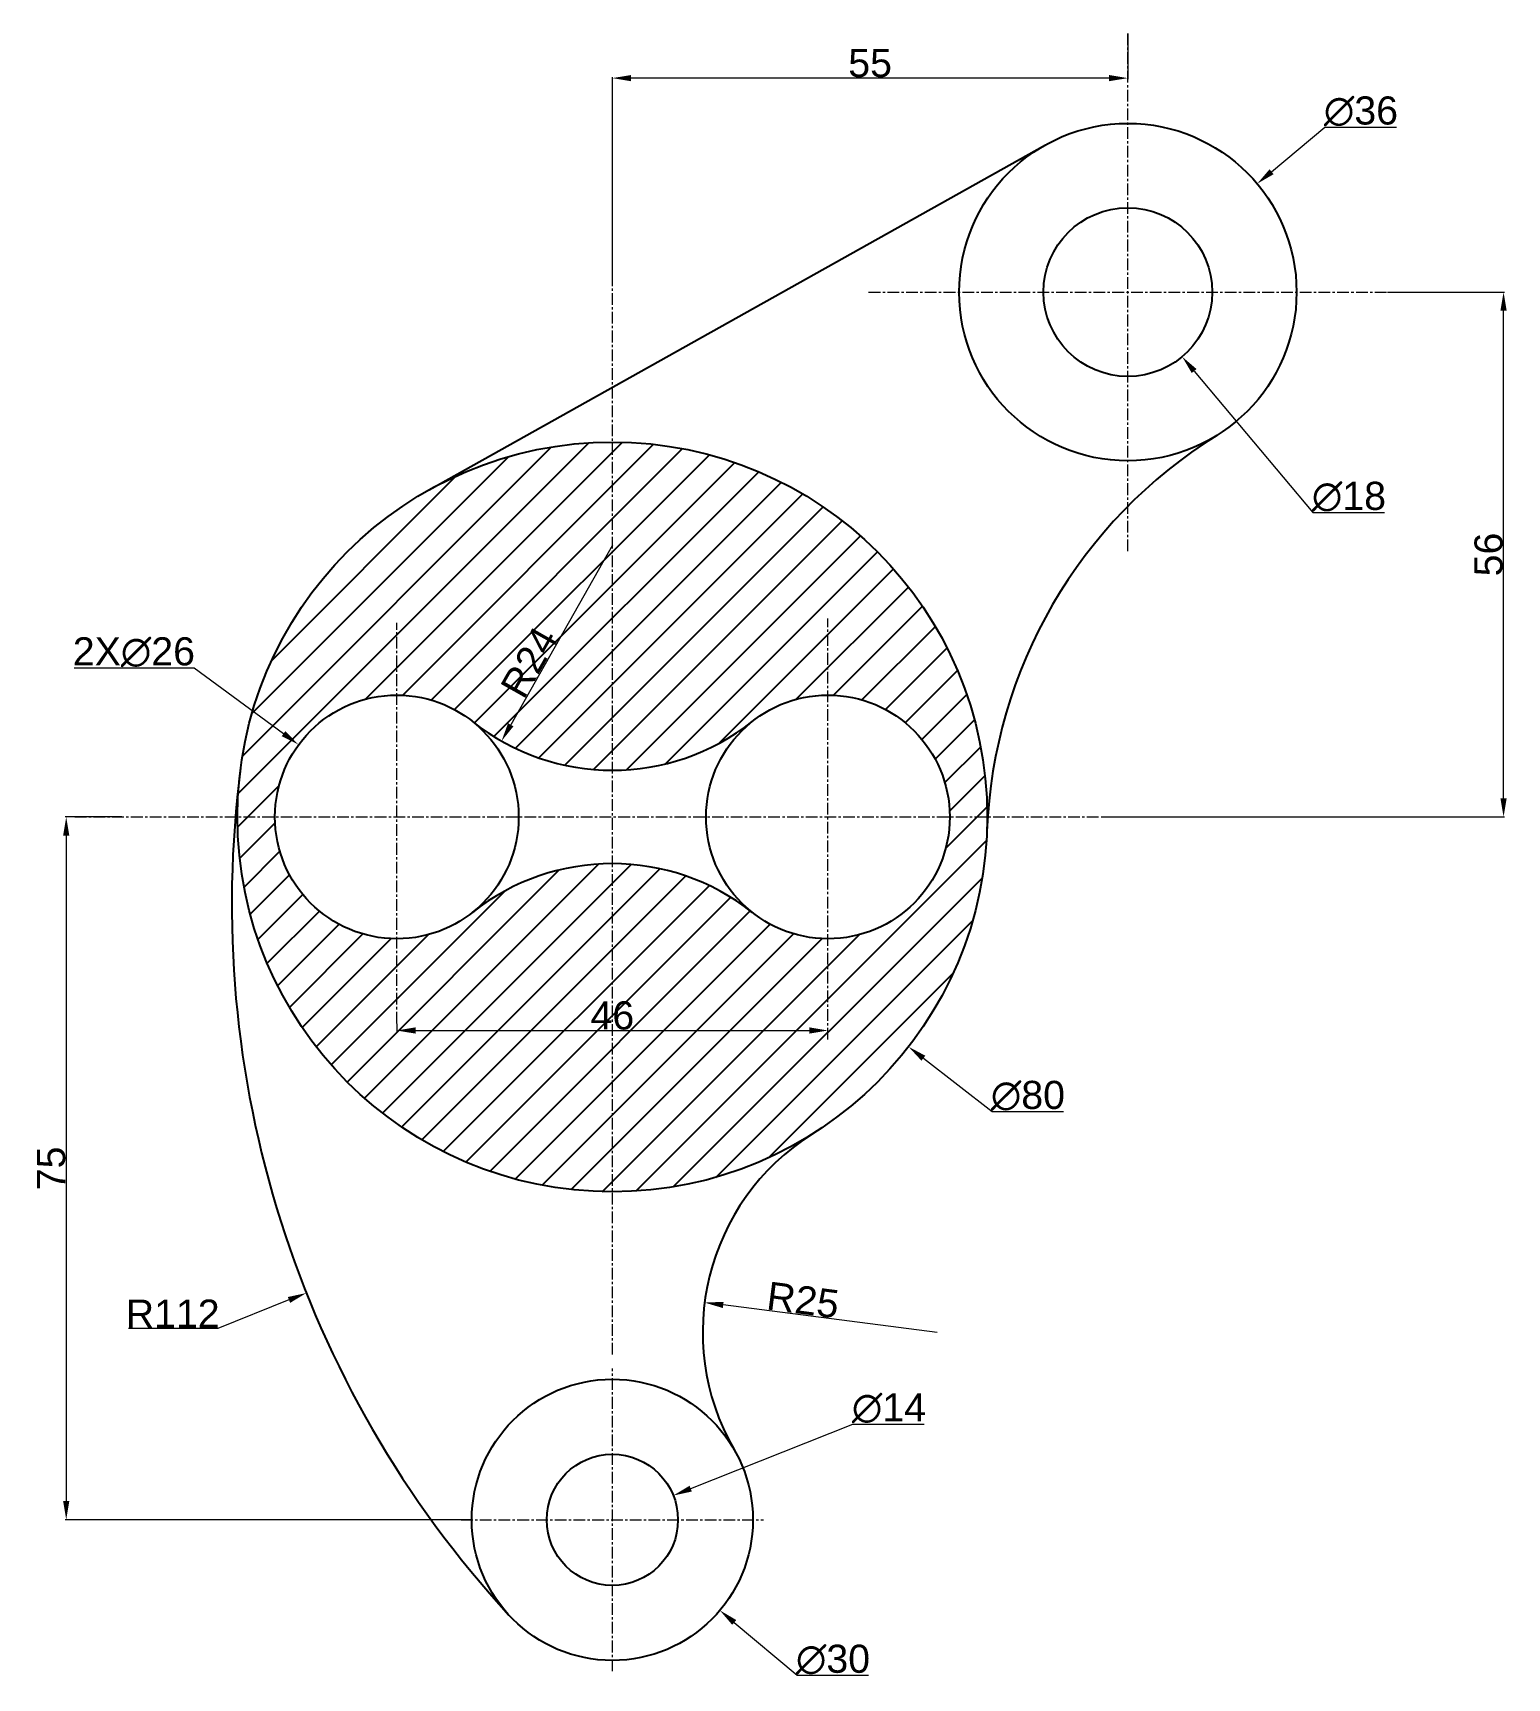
# Model space of a CAD drawing. Header units: millimetres. Extents: x -62 to 95, y -92 to 84.
import ezdxf

# ---------------------------------------------------------------- set-up
doc = ezdxf.new("R2010")
doc.units = ezdxf.units.MM
doc.header["$MEASUREMENT"] = 0
doc.linetypes.add('CENTER', pattern=[2, 1.25, -0.25, 0.25, -0.25])
doc.layers.add('AM_5', color=3, linetype='Continuous', lineweight=15)
doc.layers.add('AM_7', color=4, linetype='CENTER', lineweight=15)
doc.styles.get("Standard").update_dxf_attribs({"font": 'arial.ttf'})
doc.dimstyles.new('AM_ANSI$0', dxfattribs={"dimtxt": 3, "dimasz": 2, "dimexe": 0.1, "dimexo": 0.05, "dimgap": 0.06, "dimtad": 1, "dimtoh": 1, "dimdec": 3, "dimzin": 9, "dimdsep": 46, "dimtxsty": 'Standard', "dimcen": 0, "dimclrd": 256, "dimclre": 256, "dimclrt": 2, "dimadec": 0, "dimazin": 2, "dimtp": 0.1, "dimtm": 0.1, "dimtfac": 0.71, "dimtdec": 3, "dimtofl": 0, "dimtmove": 0, "dimatfit": 3, "dimfxl": 1, "dimtolj": 1, "dimtzin": 7, "dimlwd": -1, "dimlwe": -1, "dimarcsym": 1})
doc.dimstyles.new('AM_ANSI$3', dxfattribs={"dimtxt": 3, "dimasz": 2, "dimexe": 0.1, "dimexo": 0.05, "dimgap": 0.06, "dimtad": 1, "dimtoh": 1, "dimdec": 3, "dimzin": 9, "dimdsep": 46, "dimtxsty": 'Standard', "dimcen": 0, "dimclrd": 256, "dimclre": 256, "dimclrt": 2, "dimadec": 0, "dimazin": 2, "dimtp": 0.1, "dimtm": 0.1, "dimtfac": 0.71, "dimtdec": 3, "dimtofl": 0, "dimtmove": 0, "dimatfit": 0, "dimfxl": 1, "dimtolj": 1, "dimtzin": 7, "dimlwd": -1, "dimlwe": -1, "dimarcsym": 1})
doc.dimstyles.new('AM_ANSI$4', dxfattribs={"dimtxt": 3, "dimasz": 2, "dimexe": 0.1, "dimexo": 0.05, "dimgap": 0.06, "dimtad": 1, "dimtoh": 1, "dimdec": 3, "dimzin": 9, "dimdsep": 46, "dimtxsty": 'Standard', "dimcen": 0, "dimclrd": 256, "dimclre": 256, "dimclrt": 2, "dimadec": 0, "dimazin": 2, "dimtp": 0.1, "dimtm": 0.1, "dimtfac": 0.71, "dimtdec": 3, "dimtofl": 0, "dimtmove": 0, "dimatfit": 0, "dimfxl": 1, "dimtolj": 1, "dimtzin": 7, "dimlwd": -1, "dimlwe": -1, "dimarcsym": 1})

# ---------------------------------------------------------------- blocks, each defined once
blk = doc.blocks.new('*D4')
at = {"layer": 'AM_5', "transparency": 16777216}
blk.add_line((0, 28.98), (-10.84, 9.84), dxfattribs=at)
blk.add_solid([(-11.13, 10), (-10.55, 9.67), (-11.82, 8.1)], dxfattribs=at)
at = {"layer": 'Defpoints', "color": 0, "transparency": 16777216}
for p in [(0, 28.98), (-11.82, 8.1)]:
    blk.add_point(p, dxfattribs=at)
at = {"layer": 'AM_5', "color": 2, "transparency": 16777216, "insert": (-8.87, 16.5), "char_height": 3, "attachment_point": 5, "rotation": 60.4823}
blk.add_mtext('\\A1;R24', dxfattribs=at)
blk = doc.blocks.new('*D5')
at = {"layer": 'AM_5', "transparency": 16777216}
blk.add_line((34.64, -55), (11.83, -52.07), dxfattribs=at)
blk.add_solid([(11.87, -51.74), (11.79, -52.4), (9.84, -51.82)], dxfattribs=at)
at = {"layer": 'Defpoints', "color": 0, "transparency": 16777216}
for p in [(9.84, -51.82), (34.64, -55)]:
    blk.add_point(p, dxfattribs=at)
at = {"layer": 'AM_5', "color": 2, "transparency": 16777216, "insert": (20.34, -51.56), "char_height": 3, "attachment_point": 5, "rotation": 352.687}
blk.add_mtext('\\A1;R25', dxfattribs=at)
blk = doc.blocks.new('*D6')
at = {"layer": 'AM_5', "transparency": 16777216}
for p, q in [((-34.51, -51.54), (-42.11, -54.57)), ((-42.11, -54.57), (-51.64, -54.57))]:
    blk.add_line(p, q, dxfattribs=at)
blk.add_solid([(-34.63, -51.23), (-34.38, -51.85), (-32.65, -50.8)], dxfattribs=at)
at = {"layer": 'Defpoints', "color": 0, "transparency": 16777216}
for p in [(71.39, -9.33), (-32.65, -50.8)]:
    blk.add_point(p, dxfattribs=at)
at = {"layer": 'AM_5', "color": 2, "transparency": 16777216, "insert": (-46.91, -53), "char_height": 3, "attachment_point": 5}
blk.add_mtext('\\A1;R112', dxfattribs=at)
blk = doc.blocks.new('*D7')
at = {"layer": 'AM_5', "transparency": 16777216}
for p, q in [((-44.62, 15.89), (-57.41, 15.89)), ((-35.09, 8.88), (-44.62, 15.89))]:
    blk.add_line(p, q, dxfattribs=at)
blk.add_solid([(-34.89, 9.15), (-35.28, 8.62), (-33.47, 7.7)], dxfattribs=at)
at = {"layer": 'Defpoints', "color": 0, "transparency": 16777216}
for p in [(-33.47, 7.7), (-12.53, -7.7)]:
    blk.add_point(p, dxfattribs=at)
at = {"layer": 'AM_5', "color": 2, "transparency": 16777216, "insert": (-51.05, 17.57), "char_height": 3, "attachment_point": 5}
blk.add_mtext('\\A1;2X∅26', dxfattribs=at)
blk = doc.blocks.new('*D8')
at = {"layer": 'AM_5', "transparency": 16777216}
for p, q in [((70.33, 68.84), (76.03, 73.61)), ((76.03, 73.61), (83.65, 73.61))]:
    blk.add_line(p, q, dxfattribs=at)
blk.add_solid([(70.12, 69.1), (70.55, 68.58), (68.8, 67.56)], dxfattribs=at)
at = {"layer": 'Defpoints', "color": 0, "transparency": 16777216}
for p in [(68.8, 67.56), (41.2, 44.44)]:
    blk.add_point(p, dxfattribs=at)
at = {"layer": 'AM_5', "color": 2, "transparency": 16777216, "insert": (79.87, 75.28), "char_height": 3, "attachment_point": 5}
blk.add_mtext('\\A1;∅36', dxfattribs=at)
blk = doc.blocks.new('*D9')
at = {"layer": 'AM_5', "transparency": 16777216}
for p, q in [((62.07, 47.58), (74.75, 32.49)), ((74.75, 32.49), (82.38, 32.49))]:
    blk.add_line(p, q, dxfattribs=at)
blk.add_solid([(62.33, 47.79), (61.82, 47.36), (60.79, 49.11)], dxfattribs=at)
at = {"layer": 'Defpoints', "color": 0, "transparency": 16777216}
for p in [(49.21, 62.89), (60.79, 49.11)]:
    blk.add_point(p, dxfattribs=at)
at = {"layer": 'AM_5', "color": 2, "transparency": 16777216, "insert": (78.59, 34.16), "char_height": 3, "attachment_point": 5}
blk.add_mtext('\\A1;∅18', dxfattribs=at)
blk = doc.blocks.new('*D10')
at = {"layer": 'AM_5', "transparency": 16777216}
for p, q in [((13, -85.95), (19.71, -91.59)), ((19.71, -91.59), (27.32, -91.59))]:
    blk.add_line(p, q, dxfattribs=at)
blk.add_solid([(13.22, -85.69), (12.79, -86.2), (11.47, -84.66)], dxfattribs=at)
at = {"layer": 'Defpoints', "color": 0, "transparency": 16777216}
for p in [(-11.47, -65.34), (11.47, -84.66)]:
    blk.add_point(p, dxfattribs=at)
at = {"layer": 'AM_5', "color": 2, "transparency": 16777216, "insert": (23.54, -89.92), "char_height": 3, "attachment_point": 5}
blk.add_mtext('\\A1;∅30', dxfattribs=at)
blk = doc.blocks.new('*D11')
at = {"layer": 'AM_5', "transparency": 16777216}
for p, q in [((8.36, -71.67), (25.67, -64.78)), ((25.67, -64.78), (33.28, -64.78))]:
    blk.add_line(p, q, dxfattribs=at)
blk.add_solid([(8.24, -71.36), (8.48, -71.98), (6.5, -72.41)], dxfattribs=at)
at = {"layer": 'Defpoints', "color": 0, "transparency": 16777216}
for p in [(6.5, -72.41), (-6.5, -77.59)]:
    blk.add_point(p, dxfattribs=at)
at = {"layer": 'AM_5', "color": 2, "transparency": 16777216, "insert": (29.51, -63.1), "char_height": 3, "attachment_point": 5}
blk.add_mtext('\\A1;∅14', dxfattribs=at)
blk = doc.blocks.new('*D12')
at = {"layer": 'AM_5', "transparency": 16777216}
for p, q in [((33.18, -25.75), (40.51, -31.43)), ((40.51, -31.43), (48.12, -31.43))]:
    blk.add_line(p, q, dxfattribs=at)
blk.add_solid([(33.39, -25.48), (32.98, -26.01), (31.6, -24.52)], dxfattribs=at)
at = {"layer": 'Defpoints', "color": 0, "transparency": 16777216}
for p in [(-31.6, 24.52), (31.6, -24.52)]:
    blk.add_point(p, dxfattribs=at)
at = {"layer": 'AM_5', "color": 2, "transparency": 16777216, "insert": (44.34, -29.76), "char_height": 3, "attachment_point": 5}
blk.add_mtext('\\A1;∅80', dxfattribs=at)
blk = doc.blocks.new('*D14')
at = {"layer": 'AM_5', "transparency": 16777216}
for p, q in [((55, 83.6), (55, 78.73)), ((0, 57.41), (0, 78.93)), ((53, 78.83), (2, 78.83))]:
    blk.add_line(p, q, dxfattribs=at)
for points in [[(2, 79.16), (2, 78.5), (0, 78.83)], [(53, 79.16), (53, 78.5), (55, 78.83)]]:
    blk.add_solid(points, dxfattribs=at)
at = {"layer": 'Defpoints', "color": 0, "transparency": 16777216}
for p in [(55, 83.65), (0, 78.83), (0, 57.36)]:
    blk.add_point(p, dxfattribs=at)
at = {"layer": 'AM_5', "color": 2, "transparency": 16777216, "insert": (27.5, 80.42), "char_height": 3, "attachment_point": 5}
blk.add_mtext('\\A1;55', dxfattribs=at)
blk = doc.blocks.new('*D15')
at = {"layer": 'AM_5', "transparency": 16777216}
for p, q in [((82.7, 56), (95.19, 56)), ((95.09, 2), (95.09, 54)), ((52.38, 0), (95.19, 0))]:
    blk.add_line(p, q, dxfattribs=at)
for points in [[(94.75, 54), (95.42, 54), (95.09, 56)], [(94.75, 2), (95.42, 2), (95.09, 0)]]:
    blk.add_solid(points, dxfattribs=at)
at = {"layer": 'Defpoints', "color": 0, "transparency": 16777216}
for p in [(82.65, 56), (95.09, 56), (52.33, 0)]:
    blk.add_point(p, dxfattribs=at)
at = {"layer": 'AM_5', "color": 2, "transparency": 16777216, "insert": (93.5, 28), "char_height": 3, "attachment_point": 5, "rotation": 90}
blk.add_mtext('\\A1;56', dxfattribs=at)
blk = doc.blocks.new('*D16')
at = {"layer": 'AM_5', "transparency": 16777216}
for p, q in [((-52.34, 0), (-58.37, 0)), ((-58.27, -2), (-58.27, -73)), ((-15.05, -75), (-58.37, -75))]:
    blk.add_line(p, q, dxfattribs=at)
for points in [[(-58.6, -2), (-57.94, -2), (-58.27, 0)], [(-58.6, -73), (-57.94, -73), (-58.27, -75)]]:
    blk.add_solid(points, dxfattribs=at)
at = {"layer": 'Defpoints', "color": 0, "transparency": 16777216}
for p in [(-52.29, 0), (-58.27, -75), (-15, -75)]:
    blk.add_point(p, dxfattribs=at)
at = {"layer": 'AM_5', "color": 2, "transparency": 16777216, "insert": (-59.86, -37.5), "char_height": 3, "attachment_point": 5, "rotation": 90}
blk.add_mtext('\\A1;75', dxfattribs=at)
blk = doc.blocks.new('*D17')
at = {"layer": 'AM_5', "transparency": 16777216}
for p, q in [((-23, -22.08), (-23, -22.89)), ((-21, -22.79), (21, -22.79)), ((23, -23.71), (23, -22.69))]:
    blk.add_line(p, q, dxfattribs=at)
for points in [[(-21, -22.45), (-21, -23.12), (-23, -22.79)], [(21, -22.45), (21, -23.12), (23, -22.79)]]:
    blk.add_solid(points, dxfattribs=at)
at = {"layer": 'Defpoints', "color": 0, "transparency": 16777216}
for p in [(-23, -22.03), (23, -22.79), (23, -23.76)]:
    blk.add_point(p, dxfattribs=at)
at = {"layer": 'AM_5', "color": 2, "transparency": 16777216, "insert": (0, -21.2), "char_height": 3, "attachment_point": 5}
blk.add_mtext('\\A1;46', dxfattribs=at)

msp = doc.modelspace()

# ---------------------------------------------------------------- hatches: boundary and pattern name
h = msp.add_hatch()
h.set_pattern_fill('ANSI31', color=256, scale=20)
h.paths.add_polyline_path([(0, -4.9828, 0.16929286), (-14.9189, -10.1831, -0.62750953), (-36, 0), (-40, 0, 0.41421356), (0, -40)])
h.paths.add_polyline_path([(40, 0), (36, 0, -0.62750953), (14.9189, -10.1831, 0.16929286), (0, -4.9828), (0, -40, 0.41421356)])
h.paths.add_polyline_path([(0, 40), (0, 4.9828, 0.16929286), (14.9189, 10.1831, -0.62750953), (36, 0), (40, 0, 0.41421356)])
h.paths.add_polyline_path([(0, 40, 0.41421356), (-40, 0), (-36, 0, -0.62750953), (-14.9189, 10.1831, 0.16929286), (0, 4.9828)])
h.paths.add_polyline_path([(-3.0113, -24.309), (3.1504, -24.309), (3.1504, -18.1268), (-3.0113, -18.1268)], flags=9)
h.paths.add_polyline_path([(-8.4323, 10.8989), (-3.9053, 18.8945), (-9.285, 21.9404), (-13.812, 13.9447)], flags=24)
at = {"layer": 'AM_7'}
h = msp.add_hatch(dxfattribs=at)
h.set_pattern_fill('ANSI31', color=256, scale=10)
h.paths.add_polyline_path([(40, 0, 1), (-40, 0, 1)], flags=17)
h.paths.add_polyline_path([(-14.9189, -10.1831, -0.62750953), (-36, 0, -0.62750953), (-14.9189, 10.1831, 0.34857594), (14.9189, 10.1831, -0.62750953), (36, 0, -0.62750953), (14.9189, -10.1831, 0.34857594)], flags=0)
edge = h.paths.add_edge_path(flags=17)
edge.add_arc((0, 0), 40, 0, 360)

# ---------------------------------------------------------------- linework, layer by layer
msp.add_line((-19.5382, 34.9036), (46.2078, 71.7066))
for centre, radius in [((55, 56), 18), ((55, 56), 9), ((0, 0), 40), ((-23, 0), 13), ((23, 0), 13), ((0, -75), 15), ((0, -75), 7)]:
    msp.add_circle(centre, radius)
for centre, radius, start, end in [((91.9348, -3.4628), 52, 121.846147, 177.842952), ((0, 28.9828), 24, 231.565349, 308.434651), ((71.3925, -9.3333), 112, 172.551809, 222.607782), ((0, -28.9828), 24, 51.565349, 128.434651), ((34.641, -55), 25, 122.204228, 210)]:
    msp.add_arc(centre, radius, start, end)
for p, q in [((55, 28.3452), (55, 83.6548)), ((0, -57.3635), (0, 57.3635)), ((27.3452, 56), (82.6548, 56)), ((23, -23.7587), (23, 21.1752)), ((-23, -22.0305), (-23, 20.7144)), ((-57.3635, 0), (57.3635, 0)), ((0, -91.1408), (0, -58.8592)), ((-16.1408, -75), (16.1408, -75))]:
    msp.add_line(p, q, dxfattribs=at)

# ---------------------------------------------------------------- dimensions: what is measured, and where the dimension line sits
at = {"layer": 'AM_5'}
for base, p1, p2, picture, middle in [((0, 78.8315), (55, 83.6548), (0, 57.3635), '*D14', (27.5, 80.4171)), ((23, -22.7881), (-23, -22.0305), (23, -23.7587), '*D17', (0, -21.1964))]:
    dim = msp.add_linear_dim(base=base, p1=p1, p2=p2, dimstyle='AM_ANSI$0', override={"dimpost": ''}, dxfattribs=at)
    dim.commit()
    dim.dimension.update_dxf_attribs({"geometry": picture, "text_midpoint": middle})
for p1, p2, picture, middle in [((41.1994, 44.444), (68.8006, 67.556), '*D8', (79.8659, 73.6064)), ((49.2116, 62.8916), (60.7884, 49.1084), '*D9', (78.5932, 32.4868)), ((-31.6021, 24.5215), (31.6021, -24.5215), '*D12', (44.3429, -31.4314)), ((-6.5033, -77.5897), (6.5033, -72.4103), '*D11', (29.507, -64.7768)), ((-11.4739, -65.3383), (11.4739, -84.6617), '*D10', (23.5417, -91.5937))]:
    dim = msp.add_diameter_dim_2p(p1=p1, p2=p2, dimstyle='AM_ANSI$3', dxfattribs=at)
    dim.commit()
    dim.dimension.update_dxf_attribs({"geometry": picture, "text_midpoint": middle, "dimtype": 163})
for base, p1, p2, picture, middle in [((95.0879, 56), (52.3321, 0), (82.6548, 56), '*D15', (93.4962, 28)), ((-58.2711, -75), (-52.2854, 0), (-15, -75), '*D16', (-59.8567, -37.5))]:
    dim = msp.add_linear_dim(base=base, p1=p1, p2=p2, angle=90, dimstyle='AM_ANSI$0', dxfattribs=at)
    dim.commit()
    dim.dimension.update_dxf_attribs({"geometry": picture, "text_midpoint": middle})
dim = msp.add_radius_dim(center=(0, 28.9828), mpoint=(-11.8246, 8.0979), dimstyle='AM_ANSI$4', override={"dimpost": ''}, dxfattribs=at)
dim.commit()
dim.dimension.update_dxf_attribs({"geometry": '*D4', "text_midpoint": (-7.5055, 15.7264), "dimtype": 164})
dim = msp.add_diameter_dim_2p(p1=(-12.5258, -7.7001), p2=(-33.4742, 7.7001), text='2X<>', dimstyle='AM_ANSI$3', override={"dimpost": ''}, dxfattribs=at)
dim.commit()
dim.dimension.update_dxf_attribs({"geometry": '*D7', "text_midpoint": (-51.0457, 15.8934), "dimtype": 163})
for center, mpoint, picture, middle in [((71.3925, -9.3333), (-32.649, -50.7987), '*D6', (-46.9057, -54.5699)), ((34.641, -55), (9.8444, -51.8177), '*D5', (20.1396, -53.139))]:
    dim = msp.add_radius_dim(center=center, mpoint=mpoint, dimstyle='AM_ANSI$4', dxfattribs=at)
    dim.commit()
    dim.dimension.update_dxf_attribs({"geometry": picture, "text_midpoint": middle, "dimtype": 164})

doc.saveas('drawing.dxf')
